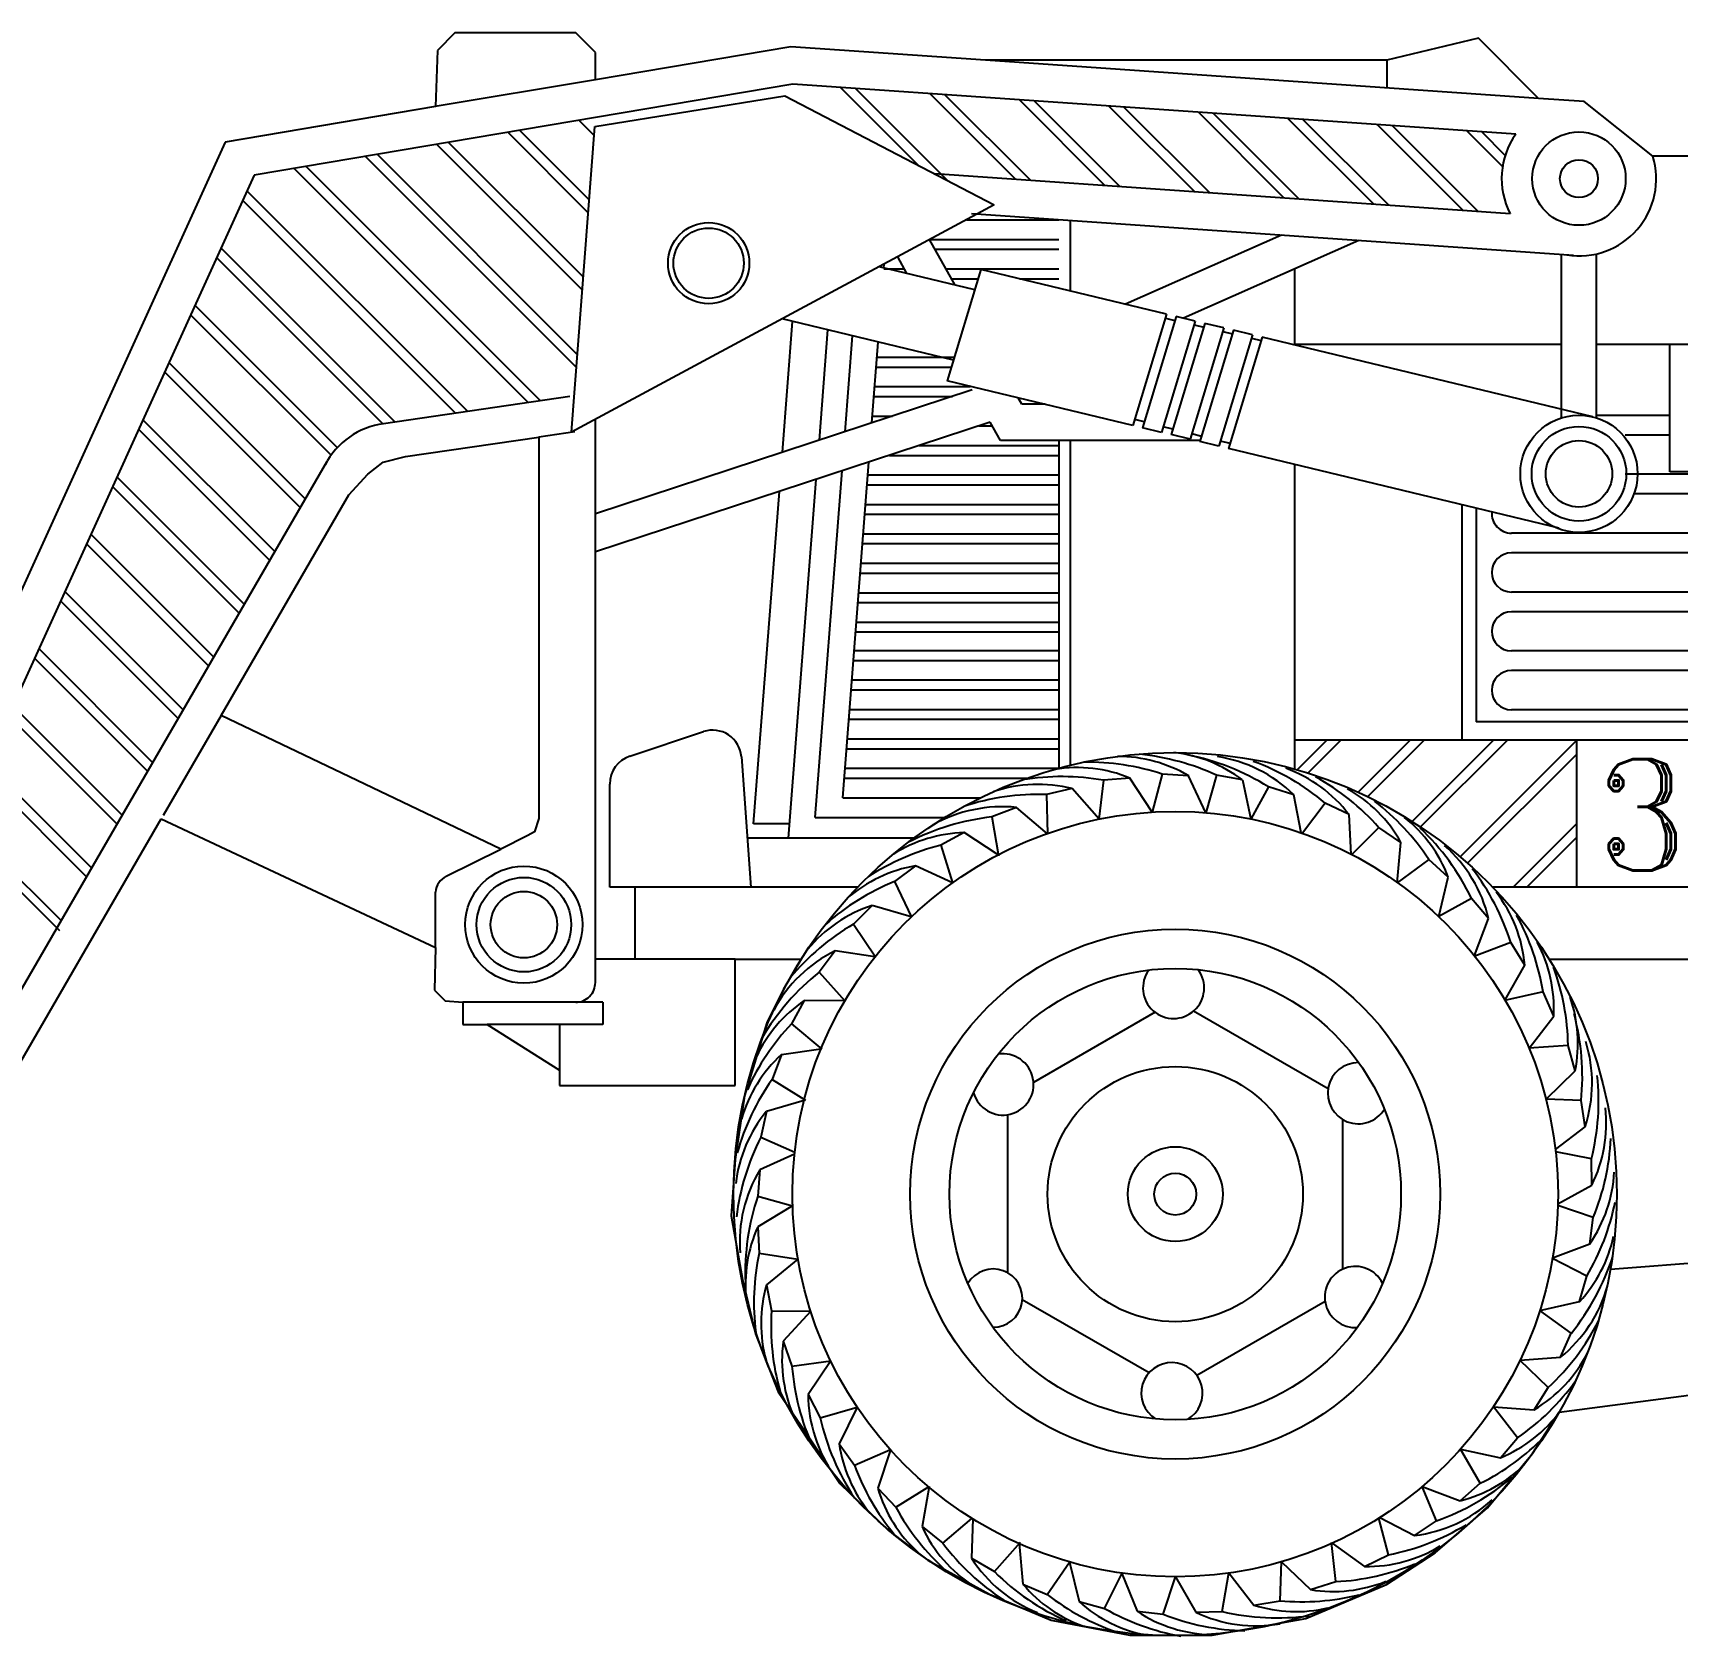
# Model space of a CAD drawing. Header units: millimetres. Extents: x 2198.5 to 2287.8, y 1208.8 to 1298.1.
# Drawn here: x 2212.559 to 2213.229, y 1279.469 to 1280.123 of the extents above; entities that cross this region are included whole.
import ezdxf

# ---------------------------------------------------------------- set-up
doc = ezdxf.new("R2010")
doc.units = ezdxf.units.MM
doc.styles.add('ROMANT', font='romant')

# ---------------------------------------------------------------- blocks, each defined once
blk = doc.blocks.new('RETRO')
for p, q in [((170.57204, 78.9347), (170.56404, 78.94276)), ((170.65174, 78.93713), (170.57204, 78.92368)), ((170.73107, 78.93164), (170.65174, 78.93713)), ((170.9319, 78.94063), (170.89456, 78.93164)), ((170.95647, 78.91605), (170.9319, 78.94063)), ((170.57204, 78.92368), (170.57204, 78.9347)), ((170.89456, 78.93164), (170.73107, 78.93164)), ((170.95647, 78.91605), (170.73107, 78.93164)), ((170.89456, 78.93164), (170.89456, 78.92033)), ((170.57204, 78.92368), (170.50683, 78.91268)), ((170.65249, 78.92184), (170.43294, 78.8848)), ((170.94713, 78.90147), (170.65249, 78.92184)), ((170.97507, 78.91477), (170.95647, 78.91605)), ((171.00307, 78.89244), (170.97507, 78.91477)), ((171.08328, 78.89244), (171.00307, 78.89244)), ((170.94481, 78.86903), (170.71033, 78.88525)), ((170.97073, 78.85201), (170.7253, 78.86898)), ((170.72326, 78.86653), (170.76093, 78.86653)), ((170.76571, 78.83754), (170.76571, 78.86619)), ((170.70824, 78.85853), (170.76093, 78.85853)), ((170.71862, 78.83996), (170.70827, 78.85847)), ((170.85163, 78.86025), (170.78813, 78.83213)), ((170.88321, 78.85806), (170.81177, 78.82643)), ((170.68963, 78.84695), (170.68975, 78.84851)), ((170.69905, 78.84468), (170.69525, 78.85147)), ((170.71047, 78.85453), (170.76093, 78.85453)), ((170.96572, 78.78578), (170.96572, 78.85264)), ((170.98008, 78.78578), (170.98008, 78.85264)), ((170.72669, 78.83801), (170.68771, 78.84741)), ((170.6896, 78.84653), (170.69801, 78.84653)), ((170.71494, 78.84653), (170.76093, 78.84653)), ((170.71718, 78.84253), (170.72805, 78.84253)), ((170.80485, 78.8281), (170.7292, 78.84634)), ((170.74499, 78.84253), (170.76093, 78.84253)), ((170.85711, 78.8155), (170.85711, 78.84651)), ((170.718, 78.80928), (170.64814, 78.82613)), ((170.64831, 78.77177), (170.65244, 78.82509)), ((170.66333, 78.77671), (170.66681, 78.82163)), ((170.81654, 78.82528), (170.80875, 78.82716)), ((170.82822, 78.82246), (170.82043, 78.82434)), ((170.83991, 78.81964), (170.83212, 78.82152)), ((170.67385, 78.78017), (170.67687, 78.8192)), ((170.68473, 78.78375), (170.68729, 78.81669)), ((170.9785, 78.78622), (170.8438, 78.8187)), ((170.96572, 78.81577), (170.85711, 78.81577)), ((171.0099, 78.81577), (170.98008, 78.81577)), ((171.0099, 78.76377), (171.0099, 78.81577)), ((171.23432, 78.81577), (171.0099, 78.81577)), ((170.68681, 78.81053), (170.71813, 78.81053)), ((170.6865, 78.80653), (170.71717, 78.80653)), ((170.72559, 78.79718), (170.57204, 78.74669)), ((170.68588, 78.79853), (170.72483, 78.79853)), ((170.79113, 78.78271), (170.71548, 78.80096)), ((170.68557, 78.79453), (170.71753, 78.79453)), ((170.74579, 78.79134), (170.74429, 78.79401)), ((170.75537, 78.79134), (170.74579, 78.79134)), ((170.57204, 78.55564), (170.57204, 78.7852)), ((170.73293, 78.78404), (170.57204, 78.73113)), ((170.68495, 78.78653), (170.69321, 78.78653)), ((170.72836, 78.78253), (170.73377, 78.78253)), ((170.73711, 78.77656), (170.73293, 78.78404)), ((170.80282, 78.77989), (170.79503, 78.78177)), ((171.0099, 78.78679), (170.98008, 78.78679)), ((170.81853, 78.77656), (170.73711, 78.77656)), ((170.76093, 78.77656), (170.76093, 78.64298)), ((170.76571, 78.64421), (170.76571, 78.77656)), ((170.8145, 78.77708), (170.80671, 78.77896)), ((170.82619, 78.77426), (170.8184, 78.77614)), ((171.0099, 78.77879), (170.99179, 78.77879)), ((170.69187, 78.77053), (170.76093, 78.77053)), ((170.70403, 78.77453), (170.76093, 78.77453)), ((170.96478, 78.74084), (170.83008, 78.77332)), ((170.66166, 78.62294), (170.67261, 78.7642)), ((170.67289, 78.63094), (170.68349, 78.76778)), ((170.68309, 78.76253), (170.76093, 78.76253)), ((170.85711, 78.64261), (170.85711, 78.7668)), ((171.1122, 78.76279), (170.99179, 78.76279)), ((171.23021, 78.76377), (171.0099, 78.76377)), ((170.63656, 78.62031), (170.64707, 78.7558)), ((170.65075, 78.61447), (170.66209, 78.76074)), ((170.68278, 78.75853), (170.76093, 78.75853)), ((171.1122, 78.75479), (170.99534, 78.75479)), ((170.68216, 78.75053), (170.76093, 78.75053)), ((170.9252, 78.75038), (170.9252, 78.6544)), ((170.93096, 78.74899), (170.93096, 78.66192)), ((170.68185, 78.74653), (170.76093, 78.74653)), ((170.68092, 78.73453), (170.76093, 78.73453)), ((170.68123, 78.73853), (170.76093, 78.73853)), ((171.1122, 78.73879), (170.94537, 78.73879)), ((171.1122, 78.73079), (170.94537, 78.73079)), ((170.67999, 78.72253), (170.76093, 78.72253)), ((170.6803, 78.72653), (170.76093, 78.72653)), ((170.67937, 78.71453), (170.76093, 78.71453)), ((171.1122, 78.71479), (170.94537, 78.71479)), ((170.67906, 78.71053), (170.76093, 78.71053)), ((170.67844, 78.70253), (170.76093, 78.70253)), ((171.1122, 78.70679), (170.94537, 78.70679)), ((170.67813, 78.69853), (170.76093, 78.69853)), ((170.67754, 78.69094), (170.76093, 78.69094)), ((171.1122, 78.69079), (170.94537, 78.69079)), ((170.67723, 78.68694), (170.76093, 78.68694)), ((171.1122, 78.68279), (170.94537, 78.68279)), ((170.6763, 78.67494), (170.76093, 78.67494)), ((170.67661, 78.67894), (170.76093, 78.67894)), ((170.67537, 78.66294), (170.76093, 78.66294)), ((170.67568, 78.66694), (170.76093, 78.66694)), ((171.1282, 78.66192), (170.93096, 78.66192)), ((171.1122, 78.66679), (170.94537, 78.66679)), ((170.58609, 78.64788), (170.61611, 78.65789)), ((170.67475, 78.65494), (170.76093, 78.65494)), ((171.22159, 78.6544), (170.85711, 78.6544)), ((170.87018, 78.6544), (170.85811, 78.64233)), ((170.87584, 78.6544), (170.86246, 78.64102)), ((170.90412, 78.6544), (170.8829, 78.63318)), ((170.90978, 78.6544), (170.88675, 78.63137)), ((170.93807, 78.6544), (170.90492, 78.62125)), ((170.94372, 78.6544), (170.90834, 78.61902)), ((170.97201, 78.6544), (170.92448, 78.60688)), ((170.97201, 78.59451), (170.97201, 78.6544)), ((170.63154, 78.64762), (170.63547, 78.59451)), ((170.67444, 78.65094), (170.76093, 78.65094)), ((170.97201, 78.64874), (170.92752, 78.60425)), ((170.67382, 78.64294), (170.76079, 78.64294)), ((170.57788, 78.59451), (170.57788, 78.63649)), ((170.67351, 78.63894), (170.74806, 78.63894)), ((170.67289, 78.63094), (170.72908, 78.63094)), ((170.66166, 78.62294), (170.71452, 78.62294)), ((170.97201, 78.62046), (170.94606, 78.59451)), ((170.70189, 78.61447), (170.634, 78.61447)), ((170.6512, 78.62031), (170.63656, 78.62031)), ((170.97201, 78.6148), (170.95171, 78.59451)), ((170.67901, 78.59451), (170.57788, 78.59451)), ((170.5881, 78.59451), (170.5881, 78.56511)), ((171.20836, 78.59451), (170.93772, 78.59451)), ((170.62896, 78.56511), (170.57204, 78.56511)), ((170.62896, 78.51369), (170.62896, 78.56511)), ((170.62896, 78.56511), (170.65596, 78.56511)), ((170.65596, 78.56511), (170.64879, 78.55288)), ((170.96077, 78.56511), (171.20836, 78.56511)), ((170.57513, 78.54758), (170.51803, 78.54758)), ((170.57513, 78.54758), (170.57513, 78.53852)), ((170.64879, 78.55288), (170.64193, 78.53914)), ((170.80013, 78.54349), (170.7506, 78.51489)), ((170.57513, 78.53852), (170.5279, 78.53852)), ((170.64193, 78.53914), (170.63277, 78.50937))]:
    blk.add_line(p, q)
at = {"color": 7}
for p, q in [((170.57185, 78.90465), (170.64925, 78.91714)), ((170.64925, 78.91714), (170.73455, 78.87261)), ((170.70376, 78.88868), (170.67194, 78.9205)), ((170.71559, 78.88251), (170.67802, 78.92008)), ((170.74342, 78.88296), (170.7084, 78.91798)), ((170.74949, 78.88254), (170.71448, 78.91756)), ((170.77988, 78.88044), (170.74487, 78.91546)), ((170.78596, 78.88002), (170.75094, 78.91504)), ((170.81634, 78.87792), (170.78133, 78.91293)), ((170.82242, 78.8775), (170.78741, 78.91251)), ((170.85281, 78.8754), (170.81779, 78.91041)), ((170.85888, 78.87498), (170.82387, 78.90999)), ((170.56917, 78.8694), (170.53633, 78.90225)), ((170.56957, 78.87466), (170.54117, 78.90306)), ((170.56239, 78.78002), (170.57185, 78.90465)), ((170.57157, 78.90095), (170.56537, 78.90715)), ((170.88927, 78.87288), (170.85426, 78.90789)), ((170.89535, 78.87246), (170.86033, 78.90747)), ((170.92573, 78.87035), (170.89072, 78.90537)), ((170.93181, 78.86993), (170.8968, 78.90495)), ((170.94177, 78.88825), (170.92718, 78.90285)), ((170.94285, 78.89283), (170.93326, 78.90243)), ((170.56678, 78.83785), (170.50729, 78.89735)), ((170.56718, 78.84311), (170.51213, 78.89816)), ((170.73455, 78.87261), (170.56239, 78.78002)), ((170.7292, 78.84634), (170.71548, 78.80096)), ((170.80485, 78.8281), (170.79113, 78.78271)), ((170.80875, 78.82716), (170.79503, 78.78177)), ((170.81654, 78.82528), (170.80282, 78.77989)), ((170.80435, 78.82644), (170.80826, 78.82553)), ((170.82043, 78.82434), (170.80671, 78.77896)), ((170.82822, 78.82246), (170.8145, 78.77708)), ((170.81607, 78.82373), (170.81998, 78.82283)), ((170.83212, 78.82152), (170.8184, 78.77614)), ((170.83991, 78.81964), (170.82619, 78.77426)), ((170.82779, 78.82102), (170.83169, 78.82012)), ((170.8438, 78.8187), (170.83008, 78.77332)), ((170.8395, 78.81831), (170.84341, 78.81741)), ((170.79574, 78.78414), (170.79186, 78.78511)), ((170.80739, 78.7812), (170.80351, 78.78218)), ((170.81904, 78.77826), (170.81516, 78.77924)), ((170.83069, 78.77533), (170.82681, 78.77631)), ((170.80309, 78.64055), (170.79896, 78.62506)), ((170.81384, 78.63988), (170.80309, 78.64055)), ((170.76635, 78.63466), (170.75585, 78.63226)), ((170.7773, 78.62222), (170.76635, 78.63466)), ((170.77917, 78.63807), (170.77729, 78.62215)), ((170.78991, 78.63894), (170.77917, 78.63807)), ((170.79896, 78.62506), (170.78991, 78.63894)), ((170.82082, 78.62484), (170.81384, 78.63988)), ((170.82518, 78.6401), (170.82082, 78.62484)), ((170.83578, 78.63819), (170.82518, 78.6401)), ((170.83578, 78.63819), (170.83922, 78.62226)), ((170.8464, 78.63535), (170.83922, 78.62226)), ((170.85668, 78.63214), (170.8464, 78.63535)), ((170.75585, 78.63226), (170.75628, 78.61623)), ((170.85972, 78.61664), (170.85668, 78.63214)), ((170.86951, 78.62869), (170.8603, 78.61644)), ((170.87922, 78.62404), (170.86951, 78.62869)), ((170.74366, 78.62699), (170.73361, 78.62312)), ((170.73361, 78.62312), (170.73632, 78.60731)), ((170.75628, 78.61623), (170.74366, 78.62699)), ((170.88004, 78.6079), (170.87922, 78.62404)), ((170.72236, 78.61671), (170.71289, 78.61156)), ((170.73626, 78.60768), (170.72236, 78.61671)), ((170.89138, 78.61874), (170.88033, 78.60775)), ((170.90033, 78.61274), (170.89138, 78.61874)), ((170.71289, 78.61156), (170.71763, 78.59624)), ((170.89879, 78.59624), (170.90033, 78.61274)), ((170.70258, 78.60319), (170.69395, 78.59675)), ((170.71763, 78.59624), (170.70258, 78.60319)), ((170.91166, 78.6058), (170.89879, 78.59624)), ((170.91966, 78.59859), (170.91166, 78.6058)), ((170.69395, 78.59675), (170.70082, 78.58226)), ((170.91577, 78.58247), (170.91966, 78.59859)), ((170.6849, 78.58705), (170.67728, 78.57944)), ((170.70079, 78.58233), (170.6849, 78.58705)), ((170.92913, 78.58986), (170.91577, 78.58247)), ((170.93609, 78.58165), (170.92913, 78.58986)), ((170.93028, 78.56667), (170.93609, 78.58165)), ((170.67728, 78.57944), (170.68616, 78.56608)), ((170.66976, 78.56849), (170.6633, 78.55987)), ((170.686, 78.56611), (170.66976, 78.56849)), ((170.94509, 78.57188), (170.93052, 78.56636)), ((170.95081, 78.56275), (170.94509, 78.57188)), ((170.94278, 78.54852), (170.95081, 78.56275)), ((170.6633, 78.55987), (170.67376, 78.54819)), ((170.65718, 78.54826), (170.652, 78.53881)), ((170.67376, 78.54819), (170.65718, 78.54826)), ((170.95825, 78.55177), (170.9426, 78.5483)), ((170.96261, 78.54192), (170.95825, 78.55177)), ((170.95255, 78.52889), (170.96261, 78.54192)), ((170.652, 78.53881), (170.66428, 78.52849)), ((170.664, 78.52845), (170.64786, 78.52619)), ((170.96847, 78.53), (170.95248, 78.5288)), ((170.97137, 78.51963), (170.96847, 78.53))]:
    blk.add_line(p, q, dxfattribs=at)
blk.add_lwpolyline([(170.87063, 78.51229), (170.8158, 78.54394)])
for centre, radius in [((170.9729, 78.88333), 0.01903), ((170.9729, 78.88333), 0.00773), ((170.9729, 78.763), 0.02389), ((170.9729, 78.763), 0.01927), ((170.9729, 78.763), 0.01354), ((170.80836, 78.46934), 0.18), ((170.80836, 78.46934), 0.156), ((170.54292, 78.5792), 0.02389), ((170.80836, 78.46934), 0.108), ((170.80836, 78.46934), 0.092)]:
    blk.add_circle(centre, radius)
for radius in [0.01656, 0.01434]:
    blk.add_circle((170.61822, 78.84887), radius, dxfattribs=at)
for centre, radius, start, end in [((170.9729, 78.88333), 0.03151, 144.86029, 206.97038), ((170.9729, 78.88333), 0.03151, 261.02833, 16.81515), ((170.94537, 78.74679), 0.008, 175.36673, 270), ((170.94537, 78.72279), 0.008, 90, 270), ((170.94537, 78.69879), 0.008, 90, 270), ((170.94537, 78.67479), 0.008, 90, 270), ((170.61983, 78.64675), 0.01175, 4.23312, 108.44829), ((170.58989, 78.63649), 0.01201, 108.44816, 180), ((170.80768, 78.5534), 0.01247, 144.14685, 36.78002), ((170.56404, 78.55558), 0.008, 270, 0.4038)]:
    blk.add_arc(centre, radius, start, end)
for centre, radius, start, end in [((170.78482, 78.5906), 0.05719, 59.50338, 90.02033), ((170.7842, 78.55162), 0.09751, 65.14664, 84.25331), ((170.80128, 78.59259), 0.05719, 52.88849, 83.40543), ((170.79467, 78.55269), 0.09751, 57.96095, 78.93915), ((170.81674, 78.59121), 0.05719, 45.7028, 81.08046), ((170.76822, 78.58603), 0.05719, 67.70901, 99.01602), ((170.77257, 78.54794), 0.09751, 71.76153, 90.8682), ((170.80651, 78.55426), 0.09751, 49.75532, 69.81116), ((170.83385, 78.58923), 0.05719, 37.49717, 69.93657), ((170.75247, 78.57919), 0.05719, 75.94879, 108.38818), ((170.76218, 78.54205), 0.09751, 79.96716, 99.4861), ((170.81837, 78.5541), 0.09751, 41.51555, 61.03449), ((170.85044, 78.58479), 0.05719, 29.2574, 60.5644), ((170.73784, 78.5701), 0.05719, 84.15441, 119.53208), ((170.7528, 78.5348), 0.09751, 88.20694, 108.26278), ((170.83016, 78.55225), 0.09751, 33.30992, 52.41659), ((170.7445, 78.52621), 0.09751, 96.41256, 117.39077), ((170.86629, 78.57805), 0.05719, 21.05177, 51.56871), ((170.72396, 78.55954), 0.05719, 91.60494, 122.12189), ((170.84121, 78.54767), 0.09751, 25.64116, 46.61936), ((170.73626, 78.51689), 0.09751, 103.86309, 122.96976), ((170.88046, 78.56841), 0.05719, 13.38301, 48.76067), ((170.71232, 78.54684), 0.05719, 99.81057, 131.11758), ((170.85205, 78.54266), 0.09751, 17.43553, 37.49137), ((170.73058, 78.50638), 0.09751, 112.06872, 131.58766), ((170.70262, 78.53268), 0.05719, 108.05035, 140.48974), ((170.89386, 78.55759), 0.05719, 5.17738, 37.61677), ((170.86199, 78.53619), 0.09751, 9.19575, 28.71469), ((170.72649, 78.49525), 0.09751, 120.3085, 140.36434), ((170.69505, 78.51721), 0.05719, 116.25598, 151.63364), ((170.9055, 78.54498), 0.05719, 356.9376, 28.24461), ((170.87097, 78.52832), 0.09751, 0.99013, 20.09679), ((170.72402, 78.48357), 0.09751, 128.51413, 149.49233), ((170.68946, 78.50105), 0.05719, 124.36237, 154.87931), ((170.91529, 78.5308), 0.05719, 348.73197, 19.24892), ((170.87677, 78.51737), 0.09751, 354.16735, 15.14555), ((170.72288, 78.47184), 0.09751, 136.62052, 155.72719), ((170.92107, 78.51457), 0.05719, 341.9092, 17.28686)]:
    blk.add_arc(centre, radius, start, end, dxfattribs=at)
at = {"style": 'ROMANT'}
blk.add_text('331', height=0.045283, dxfattribs=at).set_placement((170.97931, 78.60133))

msp = doc.modelspace()

# ---------------------------------------------------------------- linework, layer by layer
for p, q in [((2212.73104, 1280.12275), (2212.72389, 1280.11558)), ((2212.78024, 1280.12275), (2212.73104, 1280.12275)), ((2212.72389, 1280.11558), (2212.72304, 1280.09267)), ((2212.72304, 1280.09267), (2212.63741, 1280.07823)), ((2212.63741, 1280.07823), (2212.5482, 1279.88189)), ((2212.4721, 1279.56173), (2212.61135, 1279.80236)), ((2212.61135, 1279.80236), (2212.72304, 1279.74991)), ((2212.72749, 1279.7789), (2212.74968, 1279.79)), ((2212.72304, 1279.74991), (2212.72304, 1279.77248)), ((2212.72304, 1279.74991), (2212.72271, 1279.73253)), ((2212.72271, 1279.73253), (2212.72707, 1279.72817)), ((2212.72707, 1279.72817), (2212.73423, 1279.72757)), ((2212.73423, 1279.72757), (2212.73423, 1279.71851)), ((2212.73423, 1279.71851), (2212.7441, 1279.71851)), ((2212.7441, 1279.71851), (2212.77364, 1279.6999)), ((2212.77364, 1279.71851), (2212.77364, 1279.6999)), ((2212.77364, 1279.6999), (2212.77364, 1279.69368)), ((2212.77364, 1279.69368), (2212.84517, 1279.69368)), ((2212.84898, 1279.68936), (2212.84516, 1279.6634)), ((2212.84516, 1279.6634), (2212.84364, 1279.6405)), ((2212.84364, 1279.6405), (2212.84821, 1279.61455)), ((2213.29921, 1279.62609), (2213.20193, 1279.61864)), ((2212.84821, 1279.61455), (2212.85355, 1279.59241)), ((2212.96225, 1279.60641), (2213.01396, 1279.57656)), ((2212.85355, 1279.59241), (2212.86271, 1279.56875)), ((2213.18108, 1279.56044), (2213.26917, 1279.57197)), ((2212.86271, 1279.56875), (2212.87415, 1279.55196)), ((2213.17011, 1279.54356), (2213.18108, 1279.56044)), ((2212.87415, 1279.55196), (2212.88788, 1279.53135)), ((2213.1518, 1279.52142), (2213.17011, 1279.54356)), ((2212.88788, 1279.53135), (2212.90771, 1279.51226)), ((2213.13044, 1279.5031), (2213.1518, 1279.52142)), ((2212.90771, 1279.51226), (2212.92373, 1279.50005)), ((2212.92373, 1279.50005), (2212.9489, 1279.48631)), ((2213.11061, 1279.49013), (2213.13044, 1279.5031)), ((2212.9489, 1279.48631), (2212.97407, 1279.47562)), ((2213.07781, 1279.47639), (2213.11061, 1279.49013)), ((2212.97407, 1279.47562), (2213.00611, 1279.46952)), ((2213.03967, 1279.46952), (2213.07781, 1279.47639)), ((2213.00611, 1279.46952), (2213.03967, 1279.46952))]:
    msp.add_line(p, q)
at = {"color": 7}
for p, q in [((2212.78099, 1279.99155), (2212.69929, 1280.07325)), ((2212.76092, 1279.97202), (2212.6654, 1280.06754)), ((2212.76586, 1279.97274), (2212.67025, 1280.06835)), ((2212.78059, 1279.9863), (2212.69445, 1280.07244)), ((2212.64915, 1280.06479), (2212.45924, 1279.64684)), ((2212.7313, 1279.96771), (2212.64448, 1280.05452)), ((2212.73623, 1279.96842), (2212.64625, 1280.05841)), ((2212.70661, 1279.96411), (2212.63564, 1280.03507)), ((2212.70167, 1279.96339), (2212.63388, 1280.03118)), ((2212.68052, 1279.9506), (2212.62327, 1280.00785)), ((2212.68308, 1279.95369), (2212.62504, 1280.01174)), ((2212.67002, 1279.93282), (2212.61443, 1279.9884)), ((2212.66794, 1279.92923), (2212.61267, 1279.98451)), ((2212.77782, 1279.97448), (2212.70192, 1279.96343)), ((2212.6555, 1279.90773), (2212.60206, 1279.96117)), ((2212.65758, 1279.91132), (2212.60383, 1279.96506)), ((2212.77992, 1279.96006), (2212.76519, 1279.95791)), ((2212.67867, 1279.94777), (2212.46561, 1279.57962)), ((2212.64513, 1279.88982), (2212.59323, 1279.94173)), ((2212.64306, 1279.88624), (2212.59146, 1279.93784)), ((2212.63062, 1279.86474), (2212.58086, 1279.9145)), ((2212.63269, 1279.86832), (2212.58262, 1279.91839)), ((2212.62025, 1279.84682), (2212.57202, 1279.89505)), ((2212.61818, 1279.84324), (2212.57025, 1279.89116)), ((2212.60573, 1279.82174), (2212.55965, 1279.86782)), ((2212.60781, 1279.82532), (2212.56142, 1279.87171)), ((2212.59537, 1279.80382), (2212.55081, 1279.84838)), ((2212.59329, 1279.80024), (2212.54904, 1279.84449)), ((2212.63572, 1279.84447), (2212.61211, 1279.80366)), ((2212.58085, 1279.77874), (2212.53844, 1279.82115)), ((2212.58292, 1279.78232), (2212.54021, 1279.82504)), ((2212.56997, 1279.75665), (2212.52814, 1279.79848)), ((2212.57048, 1279.76082), (2212.5296, 1279.8017)), ((2212.86406, 1279.70619), (2212.86028, 1279.6961)), ((2213.17568, 1279.68808), (2213.18758, 1279.69962)), ((2212.86028, 1279.6961), (2212.87391, 1279.68763)), ((2212.87331, 1279.68751), (2212.85793, 1279.68304)), ((2213.18998, 1279.68745), (2213.17568, 1279.68808)), ((2213.19163, 1279.67681), (2213.18998, 1279.68745)), ((2212.85793, 1279.68304), (2212.85564, 1279.67252)), ((2212.85564, 1279.67252), (2212.86951, 1279.66645)), ((2213.1795, 1279.66756), (2213.19163, 1279.67681)), ((2212.86942, 1279.66568), (2212.85523, 1279.65924)), ((2213.1942, 1279.66378), (2213.17961, 1279.66654)), ((2212.85523, 1279.65924), (2212.85447, 1279.6485)), ((2213.19432, 1279.65301), (2213.1942, 1279.66378)), ((2213.18051, 1279.64532), (2213.19432, 1279.65301)), ((2212.86864, 1279.64459), (2212.85445, 1279.63601)), ((2212.85447, 1279.6485), (2212.86864, 1279.64459)), ((2213.19493, 1279.63976), (2213.1805, 1279.64472)), ((2213.19351, 1279.62908), (2213.19493, 1279.63976)), ((2212.85445, 1279.63601), (2212.85496, 1279.62525)), ((2212.85496, 1279.62525), (2212.87082, 1279.62284)), ((2213.17838, 1279.62332), (2213.19351, 1279.62908)), ((2212.87082, 1279.62284), (2212.858, 1279.61232)), ((2213.19228, 1279.61585), (2213.17801, 1279.62318)), ((2212.858, 1279.61232), (2212.86004, 1279.60175)), ((2213.18934, 1279.60549), (2213.19228, 1279.61585)), ((2213.17317, 1279.60186), (2213.18934, 1279.60549)), ((2212.86004, 1279.60175), (2212.87608, 1279.60162)), ((2212.87601, 1279.60163), (2212.86484, 1279.58938)), ((2213.18599, 1279.59268), (2213.17317, 1279.60186)), ((2213.18157, 1279.58286), (2213.18599, 1279.59268)), ((2212.86484, 1279.58938), (2212.86837, 1279.5792)), ((2212.86837, 1279.5792), (2212.88426, 1279.58138)), ((2212.88426, 1279.58138), (2212.87495, 1279.56766)), ((2213.17661, 1279.57054), (2213.16504, 1279.58164)), ((2213.16512, 1279.58164), (2213.18157, 1279.58286)), ((2212.87495, 1279.56766), (2212.8799, 1279.5581)), ((2213.17083, 1279.56145), (2213.17661, 1279.57054)), ((2212.8799, 1279.5581), (2212.89501, 1279.56243)), ((2212.89501, 1279.56243), (2212.88763, 1279.54759)), ((2213.16412, 1279.55001), (2213.15425, 1279.56265)), ((2213.1543, 1279.5626), (2213.17083, 1279.56145)), ((2212.88763, 1279.54759), (2212.89383, 1279.53878)), ((2212.89383, 1279.53878), (2212.9085, 1279.54524)), ((2212.90847, 1279.54513), (2212.90332, 1279.52949)), ((2213.14089, 1279.54535), (2213.1571, 1279.54184)), ((2213.14885, 1279.53143), (2213.14089, 1279.54535)), ((2213.1571, 1279.54184), (2213.16412, 1279.55001)), ((2213.14074, 1279.52435), (2213.14885, 1279.53143)), ((2212.90332, 1279.52949), (2212.91071, 1279.52165)), ((2212.91071, 1279.52165), (2212.92432, 1279.53014)), ((2212.92426, 1279.53011), (2212.92139, 1279.51378)), ((2213.13105, 1279.51616), (2213.1252, 1279.53013)), ((2213.1252, 1279.53013), (2213.14074, 1279.52435)), ((2212.92982, 1279.50708), (2212.94173, 1279.51714)), ((2213.11144, 1279.50225), (2213.10756, 1279.51724)), ((2213.10796, 1279.51749), (2213.12213, 1279.51013)), ((2212.92139, 1279.51378), (2212.92982, 1279.50708)), ((2212.94205, 1279.51694), (2212.94156, 1279.50086)), ((2213.12213, 1279.51013), (2213.13105, 1279.51616)), ((2212.95086, 1279.49544), (2212.96151, 1279.50743)), ((2212.96101, 1279.50687), (2212.96252, 1279.49036)), ((2213.09002, 1279.49135), (2213.08827, 1279.50729)), ((2213.08852, 1279.50704), (2213.10174, 1279.49755)), ((2212.94156, 1279.50086), (2212.95086, 1279.49544)), ((2212.97242, 1279.48611), (2212.98152, 1279.49932)), ((2212.98152, 1279.49932), (2212.98538, 1279.48319)), ((2213.06727, 1279.48355), (2213.06781, 1279.49958)), ((2213.06792, 1279.49948), (2213.07976, 1279.48809)), ((2213.10174, 1279.49755), (2213.11144, 1279.50225)), ((2212.96252, 1279.49036), (2212.97242, 1279.48611)), ((2212.99578, 1279.4804), (2213.0029, 1279.49477)), ((2213.00287, 1279.49471), (2213.009, 1279.4793)), ((2213.0197, 1279.47803), (2213.02468, 1279.49327)), ((2213.02468, 1279.49327), (2213.03295, 1279.4789)), ((2213.04372, 1279.47917), (2213.04646, 1279.49488)), ((2213.04646, 1279.49488), (2213.05664, 1279.48179)), ((2213.07976, 1279.48809), (2213.09002, 1279.49135)), ((2213.05664, 1279.48179), (2213.06727, 1279.48355)), ((2212.98538, 1279.48319), (2212.99578, 1279.4804)), ((2213.009, 1279.4793), (2213.0197, 1279.47803)), ((2213.03295, 1279.4789), (2213.04372, 1279.47917))]:
    msp.add_line(p, q, dxfattribs=at)
msp.add_lwpolyline([(2212.7607, 1279.79552), (2212.74968, 1279.79), (2212.63572, 1279.84447), (2212.68775, 1279.93436), (2212.69546, 1279.94281), (2212.70177, 1279.94772), (2212.71084, 1279.95), (2212.76519, 1279.95791), (2212.76519, 1279.80241), (2212.76341, 1279.79697)], close=True)
for points in [[(2212.95624, 1279.68172), (2212.95624, 1279.61728)], [(2213.0929, 1279.61876), (2213.0929, 1279.6797)], [(2213.03332, 1279.57548), (2213.08563, 1279.60568)]]:
    msp.add_lwpolyline(points)
for centre, radius in [((2212.75912, 1279.75919), 0.01927), ((2212.75912, 1279.75919), 0.01354), ((2213.02457, 1279.64933), 0.052), ((2213.02457, 1279.64933), 0.01933), ((2213.02457, 1279.64933), 0.00853)]:
    msp.add_circle(centre, radius)
for centre, radius, start, end in [((2212.70637, 1279.93174), 0.032, 97.98225, 152.11443), ((2212.90274, 1279.66407), 0.05719, 132.568, 163.875), ((2212.93999, 1279.63992), 0.09751, 144.82615, 164.34508), ((2213.0996, 1279.68743), 0.09751, 345.96172, 6.01756), ((2212.90225, 1279.64691), 0.05719, 140.80777, 173.24716), ((2213.14305, 1279.67834), 0.05719, 333.70357, 6.14296), ((2212.94257, 1279.62835), 0.09751, 153.06592, 173.12176), ((2213.1047, 1279.67672), 0.09751, 337.72195, 357.24088), ((2212.90426, 1279.6298), 0.05719, 149.0134, 184.39106), ((2213.1464, 1279.6615), 0.05719, 325.4638, 356.7708), ((2212.94682, 1279.61719), 0.09751, 161.27155, 182.24975), ((2213.10825, 1279.66532), 0.09751, 329.51632, 348.62299), ((2212.90661, 1279.61256), 0.05719, 155.78676, 186.3037), ((2213.14734, 1279.6443), 0.05719, 317.25817, 347.77511), ((2212.95036, 1279.60505), 0.09751, 168.04491, 187.15158), ((2213.11011, 1279.65392), 0.09751, 321.09699, 342.07519), ((2212.91297, 1279.59655), 0.05719, 163.99239, 195.29939), ((2213.14571, 1279.6274), 0.05719, 308.83883, 344.2165), ((2212.95735, 1279.59537), 0.09751, 176.25054, 195.76948), ((2213.11024, 1279.64198), 0.09751, 312.89136, 332.9472), ((2212.9215, 1279.58165), 0.05719, 172.23216, 204.67156), ((2213.1417, 1279.61066), 0.05719, 300.63321, 333.0726), ((2212.96558, 1279.58684), 0.09751, 184.49031, 204.54616), ((2213.10867, 1279.63023), 0.09751, 304.65158, 324.17052), ((2212.93213, 1279.5681), 0.05719, 180.43779, 215.81545), ((2212.97503, 1279.57953), 0.09751, 192.69594, 213.67414), ((2213.13531, 1279.59472), 0.05719, 292.39343, 323.70044), ((2212.94424, 1279.55573), 0.05719, 188.18945, 218.7064), ((2213.10543, 1279.61874), 0.09751, 296.44595, 315.55262), ((2212.9852, 1279.57284), 0.09751, 200.4476, 219.55427), ((2213.12672, 1279.57979), 0.05719, 284.1878, 314.70475), ((2213.09865, 1279.60814), 0.09751, 289.40715, 310.38535), ((2212.95818, 1279.54563), 0.05719, 196.39508, 227.70209), ((2213.11501, 1279.56687), 0.05719, 277.149, 312.52666), ((2212.99628, 1279.56841), 0.09751, 208.65323, 228.17217), ((2212.97337, 1279.53762), 0.05719, 204.63486, 237.07425), ((2213.09249, 1279.59791), 0.09751, 281.20152, 301.25736), ((2213.00781, 1279.56562), 0.09751, 216.89301, 236.94885), ((2213.1028, 1279.55473), 0.05719, 268.94337, 301.38276), ((2212.98961, 1279.53188), 0.05719, 212.84049, 248.21815), ((2213.08498, 1279.58873), 0.09751, 272.96174, 292.48068), ((2213.0197, 1279.56451), 0.09751, 225.09864, 246.07684), ((2213.00642, 1279.52701), 0.05719, 219.85731, 250.37425), ((2213.08899, 1279.54452), 0.05719, 260.70359, 292.0106), ((2213.0323, 1279.56307), 0.09751, 232.11546, 251.22213), ((2213.07618, 1279.58066), 0.09751, 264.75611, 283.86278), ((2213.0236, 1279.52573), 0.05719, 228.06294, 259.36994), ((2213.04406, 1279.56512), 0.09751, 240.32109, 259.84002), ((2213.04073, 1279.52688), 0.05719, 236.30271, 268.7421), ((2213.05534, 1279.5688), 0.09751, 248.56086, 268.6167), ((2213.05756, 1279.53052), 0.05719, 244.50834, 279.886), ((2213.06604, 1279.57409), 0.09751, 256.76649, 277.74469), ((2213.07384, 1279.53633), 0.05719, 252.49796, 283.01491)]:
    msp.add_arc(centre, radius, start, end, dxfattribs=at)
for centre, radius, start, end in [((2212.73104, 1279.77173), 0.008, 116.34396, 174.76606), ((2212.95437, 1279.69404), 0.01247, 195.73913, 99.27349), ((2213.09916, 1279.69048), 0.01247, 89.23444, 328.52738), ((2212.9504, 1279.60695), 0.01187, 269.35018, 150.13834), ((2213.09798, 1279.60738), 0.01247, 26.89138, 273.6121), ((2213.02321, 1279.5682), 0.01247, 300.56723, 237.51217)]:
    msp.add_arc(centre, radius, start, end)

# ---------------------------------------------------------------- block references
msp.add_blockref('RETRO', (2042.2162, 1201.17999))
msp.add_blockref('RETRO', (2042.2162, 1201.17999))

doc.saveas('drawing.dxf')
